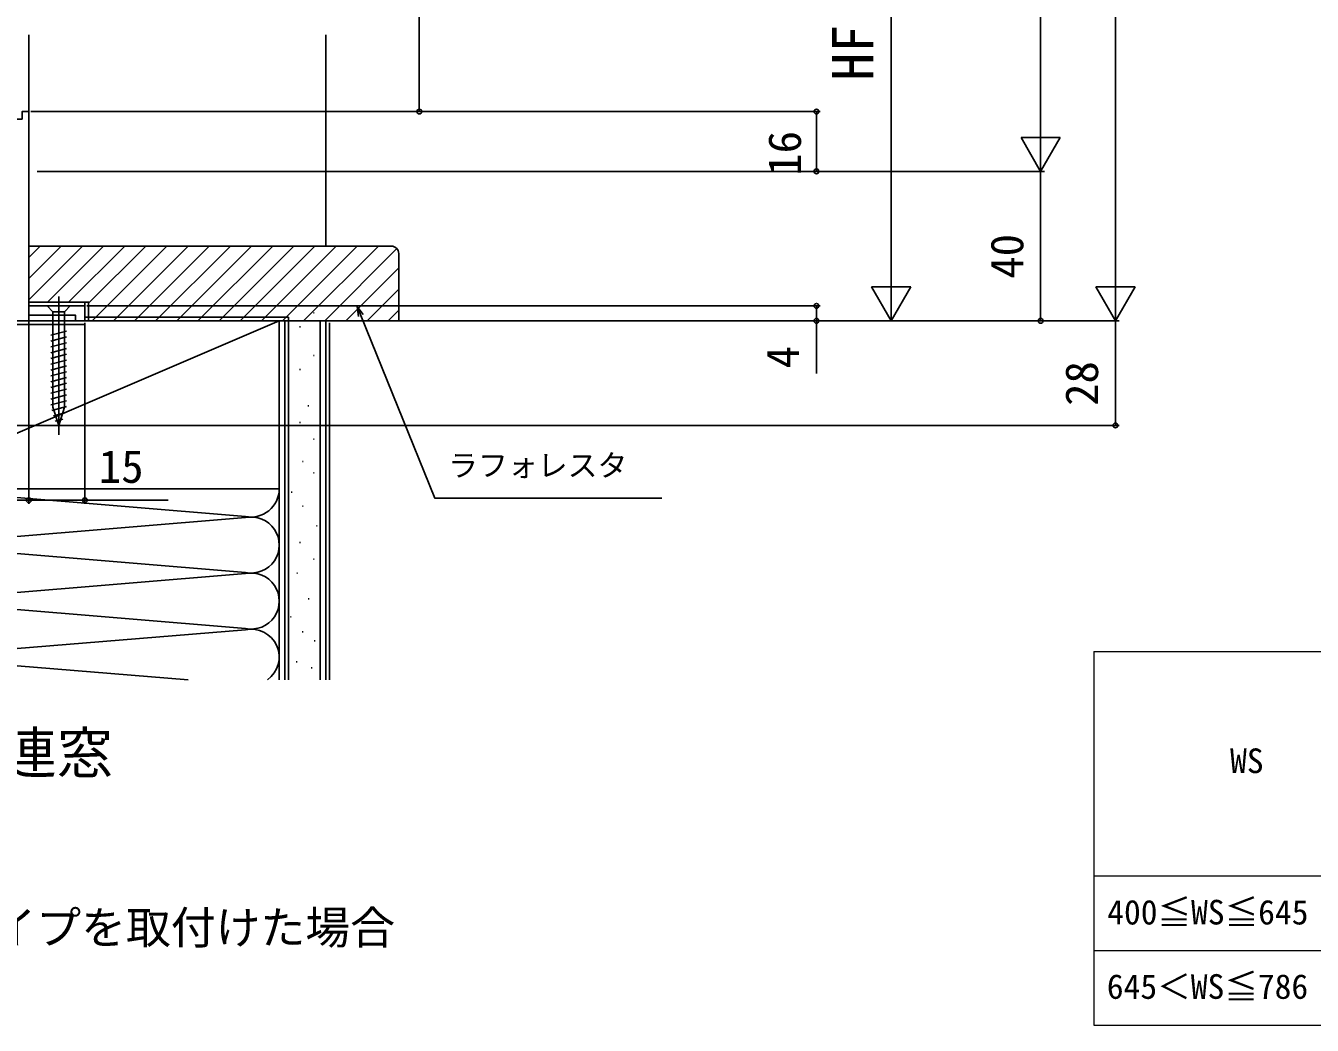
# Model space of a CAD drawing. Units: millimetres, scale not verified. Extents: x -525 to 525, y -783 to 778.
# Drawn here: x -320.8 to 23.5, y -187.7 to 79.8 of the extents above; entities that cross this region are included whole.
import ezdxf
from ezdxf.enums import TextEntityAlignment as Align

# ---------------------------------------------------------------- set-up
doc = ezdxf.new("R2010")
doc.units = ezdxf.units.MM
doc.header["$LTSCALE"] = 4
doc.layers.add('0-1_TABLE1', color=7, linetype='Continuous', lineweight=18)
for name, color, linetype in [('0-2_USER1', 3, 'Continuous'), ('0-3_YKK_11', 7, 'Continuous'), ('0-5_YKK_12', 2, 'Continuous'), ('0-6_YKK_13', 4, 'Continuous'), ('0-8_YKK_D', 6, 'Continuous'), ('0-A_YSS_K', 3, 'Continuous'), ('0-B_YSS_KE', 3, 'Continuous')]:
    doc.layers.add(name, color=color, linetype=linetype)
doc.styles.add('ＭＳ ゴシック', font='')
doc.styles.get('ＭＳ ゴシック').set_extended_font_data('MS Gothic')

msp = doc.modelspace()

# ---------------------------------------------------------------- linework, layer by layer
at = {"layer": '0-1_TABLE1'}
for p, q in [((-35, -87.722), (400, -87.722)), ((-35, -87.722), (-35, -187.722)), ((-35, -147.722), (400, -147.722)), ((-35, -167.722), (290, -167.722)), ((-35, -187.722), (400, -187.722))]:
    msp.add_line(p, q, dxfattribs=at)
at = {"layer": '0-3_YKK_11'}
msp.add_lwpolyline([(-434, 0.787), (-373.4, 0.787), (-373.4, -27.213), (-370, -27.213), (-370, -25.313), (-370.5, -24.813), (-371, -24.313), (-371, 0.787), (-320, 0.787), (-320, 2.287), (-307.5, 2.287), (-307.5, 0.787), (-305, 0.787), (-305, 4.787), (-320, 4.787), (-320, 56.787), (-321.8, 56.787), (-321.8, 54.787), (-330, 54.787), (-330, 51.487)], dxfattribs=at)
at = {"layer": '0-5_YKK_12'}
for p, q in [((-320, 77.3), (-320, 56.8)), ((-305, 5.787), (-305, 4.287))]:
    msp.add_line(p, q, dxfattribs=at)
at = {"layer": '0-6_YKK_13'}
for p, q in [((-312, 7.287), (-312.001, -29.713)), ((-308.9, 4.787), (-310.45, 3.237)), ((-313.55, 3.237), (-313.55, -22.297)), ((-310.45, 3.237), (-310.45, -22.297)), ((-309.9, -1.958), (-314.1, -3.083)), ((-309.9, -3.511), (-314.1, -4.636)), ((-309.9, -5.064), (-314.1, -6.189)), ((-309.9, -6.617), (-314.1, -7.742)), ((-309.9, -8.17), (-314.1, -9.295)), ((-309.9, -9.723), (-314.1, -10.848)), ((-309.9, -11.275), (-314.1, -12.401)), ((-309.9, -12.828), (-314.1, -13.954)), ((-309.9, -14.381), (-314.1, -15.507)), ((-309.9, -15.934), (-314.1, -17.06)), ((-309.9, -17.487), (-314.1, -18.612)), ((-309.9, -19.04), (-314.1, -20.165)), ((-309.9, -20.593), (-314.1, -21.718)), ((-309.9, -22.146), (-313.842, -23.202)), ((-312, -27.213), (-313.55, -22.297)), ((-312, -27.213), (-313.55, -22.297)), ((-310.354, -23.82), (-313.39, -24.634)), ((-312, -27.213), (-310.45, -22.297)), ((-310.889, -25.517), (-312.939, -26.066))]:
    msp.add_line(p, q, dxfattribs=at)
msp.add_lwpolyline([(-308.9, 4.787), (-315.1, 4.787), (-313.55, 3.237), (-310.45, 3.237)], dxfattribs=at)
at = {"layer": '0-8_YKK_D'}
for p, q in [((-29.23, 461.8), (-29.23, 11.287)), ((-49.23, 431.8), (-49.23, 51.287)), ((-215.5, 56.787), (-215.5, 285.8)), ((-89.23, 145.8), (-89.23, 11.287)), ((-49.23, 40.787), (-49.23, 58.974)), ((-319.5, 56.787), (-108.23, 56.787)), ((-319.5, 56.787), (-214.5, 56.787)), ((-109.23, 40.787), (-109.23, 56.787)), ((-49.23, 40.787), (-54.48, 49.881)), ((-43.98, 49.881), (-54.48, 49.881)), ((-49.23, 40.787), (-43.98, 49.881)), ((-317.742, 40.787), (-48.23, 40.787)), ((-317.742, 40.787), (-48.23, 40.787)), ((-316.742, 40.787), (-108.23, 40.787)), ((-49.23, 40.787), (-49.23, 0.787)), ((-89.23, 0.787), (-89.23, 18.974)), ((-29.23, 0.787), (-29.23, 18.974)), ((-89.23, 0.787), (-94.48, 9.881)), ((-83.98, 9.881), (-94.48, 9.881)), ((-89.23, 0.787), (-83.98, 9.881)), ((-29.23, 0.787), (-34.48, 9.881)), ((-23.98, 9.881), (-34.48, 9.881)), ((-29.23, 0.787), (-23.98, 9.881)), ((-320, 5.007), (-320, -48.213)), ((-320, 4.287), (-320, -48.213)), ((-304.5, 4.787), (-108.23, 4.787)), ((-305.25, 0.787), (-88.23, 0.787)), ((-305.25, 0.787), (-28.23, 0.787)), ((-305.25, 0.787), (-28.23, 0.787)), ((-305, 0.287), (-305, -48.213)), ((-304.784, 0.787), (-108.23, 0.787)), ((-298.433, 0.787), (-48.23, 0.787)), ((-29.23, 0.787), (-29.23, -27.213)), ((-370.7, -27.213), (-28.23, -27.213)), ((-320, -47.213), (-370, -47.213))]:
    msp.add_line(p, q, dxfattribs=at)
for points in [[(-231.785, 1.975), (-232.11, 4.595), (-230.519, 2.488)], [(-232.11, 4.595), (-231.152, 2.231), (-211.322, -46.712), (-150.61, -46.712)], [(-109.23, 4.787), (-109.23, 0.787), (-109.23, -13.331)], [(-320, -47.213), (-305, -47.213), (-282.695, -47.213)]]:
    msp.add_lwpolyline(points, dxfattribs=at)
for centre in [(-215.5, 56.787), (-109.23, 56.787), (-109.23, 40.787), (-109.23, 4.787), (-109.23, 0.787), (-49.23, 0.787), (-29.23, -27.213), (-320, -47.213), (-320, -47.213), (-305, -47.213)]:
    msp.add_circle(centre, 0.637, dxfattribs=at)
at = {"layer": '0-A_YSS_K'}
for p, q in [((-240.5, 77.3), (-240.5, 20.787)), ((-320, 17.758), (-316.971, 20.787)), ((-320, 12.101), (-311.314, 20.787)), ((-320, 6.444), (-305.657, 20.787)), ((-315, 5.787), (-300, 20.787)), ((-309.343, 5.787), (-294.343, 20.787)), ((-304, 5.474), (-288.686, 20.787)), ((-303.029, 0.787), (-283.029, 20.787)), ((-297.373, 0.787), (-277.373, 20.787)), ((-291.716, 0.787), (-271.716, 20.787)), ((-286.059, 0.787), (-266.059, 20.787)), ((-280.402, 0.787), (-260.402, 20.787)), ((-274.745, 0.787), (-254.745, 20.787)), ((-269.088, 0.787), (-249.088, 20.787)), ((-263.431, 0.787), (-243.431, 20.787)), ((-257.775, 0.787), (-237.775, 20.787)), ((-252.118, 0.787), (-232.118, 20.787)), ((-246.461, 0.787), (-226.461, 20.787)), ((-240.804, 0.787), (-221.491, 20.1)), ((-235.147, 0.787), (-221, 14.934)), ((-229.49, 0.787), (-221, 9.278)), ((-223.833, 0.787), (-221, 3.621)), ((-358, -44.213), (-253, 0.787)), ((-251.5, 0.787), (-251.5, -95.287)), ((-243.801, 2.909), (-243.601, 2.909)), ((-242, 0.787), (-242, -95.287)), ((-239.5, -95.287), (-239.5, 0.288)), ((-247.531, -0.821), (-247.331, -0.821)), ((-250.515, -5.543), (-250.315, -5.543)), ((-243.801, -8.527), (-243.601, -8.527)), ((-247.531, -12.257), (-247.331, -12.257)), ((-250.515, -17.479), (-250.315, -17.479)), ((-245.293, -21.955), (-245.093, -21.955)), ((-247.531, -26.431), (-247.331, -26.431)), ((-243.801, -30.907), (-243.601, -30.907)), ((-250.515, -33.891), (-250.315, -33.891)), ((-246.785, -36.874), (-246.585, -36.874)), ((-243.801, -39.858), (-243.601, -39.858)), ((-348.968, -44.371), (-262.032, -51.555)), ((-253, -95.287), (-253, -44.213)), ((-249.769, -45.08), (-249.569, -45.08)), ((-246.785, -48.81), (-246.585, -48.81)), ((-348.968, -59.055), (-262.032, -51.871)), ((-243.055, -54.032), (-242.855, -54.032)), ((-247.531, -58.508), (-247.331, -58.508)), ((-262.032, -66.555), (-348.968, -59.371)), ((-243.801, -62.984), (-243.601, -62.984)), ((-348.968, -74.055), (-262.032, -66.871)), ((-248.277, -66.714), (-248.077, -66.714)), ((-348.968, -74.371), (-262.032, -81.555)), ((-245.217, -73.645), (-245.017, -73.645)), ((-250.019, -78.447), (-249.819, -78.447)), ((-262.032, -81.871), (-348.968, -89.055)), ((-246.818, -82.448), (-246.618, -82.448)), ((-243.616, -84.849), (-243.416, -84.849)), ((-348.968, -89.371), (-277.378, -95.287)), ((-248.418, -90.451), (-248.218, -90.451)), ((-244.417, -92.052), (-244.217, -92.052))]:
    msp.add_line(p, q, dxfattribs=at)
for centre, start, end in [((-260.5, -44.213), 258.21646, 0), ((-260.5, -59.213), 258.21646, 101.78354), ((-260.5, -74.213), 258.21646, 101.78354), ((-260.5, -89.213), 305.91927, 101.78354)]:
    msp.add_arc(centre, 7.5, start, end, dxfattribs=at)
at = {"layer": '0-B_YSS_KE'}
for p, q in [((-250.5, 1.787), (-305, 1.787)), ((-253, -95.287), (-253, 0.787)), ((-250.5, 1.787), (-250.5, -95.287))]:
    msp.add_line(p, q, dxfattribs=at)
for points in [[(-223, 20.787), (-320, 20.787), (-320, 5.787), (-304, 5.787), (-304, 0.787), (-221, 0.787), (-221, 18.787)], [(-240.5, -95.287), (-240.5, 0.787), (-253, 0.787)], [(-369, -95.287), (-369, -0.213), (-305, -0.213)]]:
    msp.add_lwpolyline(points, dxfattribs=at)
msp.add_lwpolyline([(-253, -44.213), (-253, 0.787), (-358, 0.787), (-358, -44.213)], close=True, dxfattribs=at)
msp.add_arc((-223, 18.787), 2, 0.00001, 89.99999, dxfattribs=at)

# ---------------------------------------------------------------- texts
at = {"layer": '0-1_TABLE1', "style": 'ＭＳ ゴシック'}
for s, p in [('WS', (1.46, -122.222)), ('400≦WS≦645', (-31.42, -162.734)), ('645＜WS≦786', (-31.523, -182.631))]:
    msp.add_text(s, height=6.598, dxfattribs=at).set_placement(p, align=Align.BOTTOM_LEFT)
at = {"layer": '0-2_USER1', "style": 'ＭＳ ゴシック'}
for s, height, p in [('■たてすべり出し窓＋FIX連窓', 11, (-500, -123.611)), ('●横引きロール網戸 標準タイプを取付けた場合', 8.798, (-480, -168.611))]:
    msp.add_text(s, height=height, dxfattribs=at).set_placement(p, align=Align.BOTTOM_LEFT)
at = {"layer": '0-8_YKK_D', "style": 'ＭＳ ゴシック'}
for s, height, p in [('HF', 11, (-90.73, 65.035)), ('16', 8.798, (-110.73, 39.617)), ('40', 8.798, (-51.23, 12.06)), ('4', 8.798, (-111.23, -11.945)), ('28', 8.798, (-31.23, -21.974))]:
    msp.add_text(s, height=height, rotation=90, dxfattribs=at).set_placement(p, align=Align.BOTTOM_LEFT)
for s, height, p in [('15', 8.798, (-301.263, -45.213)), ('ラフォレスタ', 5.865, (-207.818, -42.591))]:
    msp.add_text(s, height=height, dxfattribs=at).set_placement(p, align=Align.BOTTOM_LEFT)

doc.saveas('drawing.dxf')
